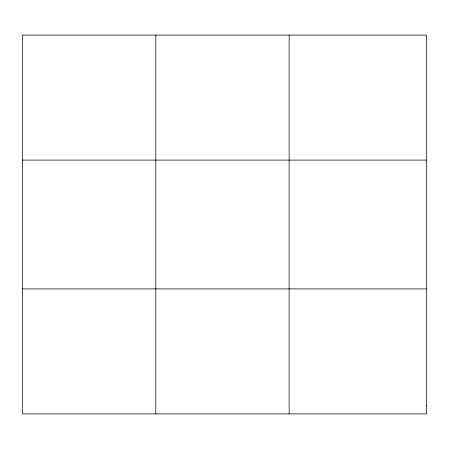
<?xml version="1.0" encoding="UTF-8"?>
<svg xmlns="http://www.w3.org/2000/svg" width="449" height="449" viewBox="0 0 449 449"><rect width="100%" height="100%" fill="white"/><g stroke="black" fill="none" stroke-linecap="round" stroke-linejoin="round"><path stroke-width="0.67" d="M155.803 35.095L155.803 413.905M289.156 35.095L289.156 413.905M22.45 160.102L426.55 160.102M22.45 288.898L426.55 288.898M426.55 405.57L426.55 413.905L22.45 413.905L22.45 35.095L426.55 35.095L426.55 405.57"/></g></svg>
